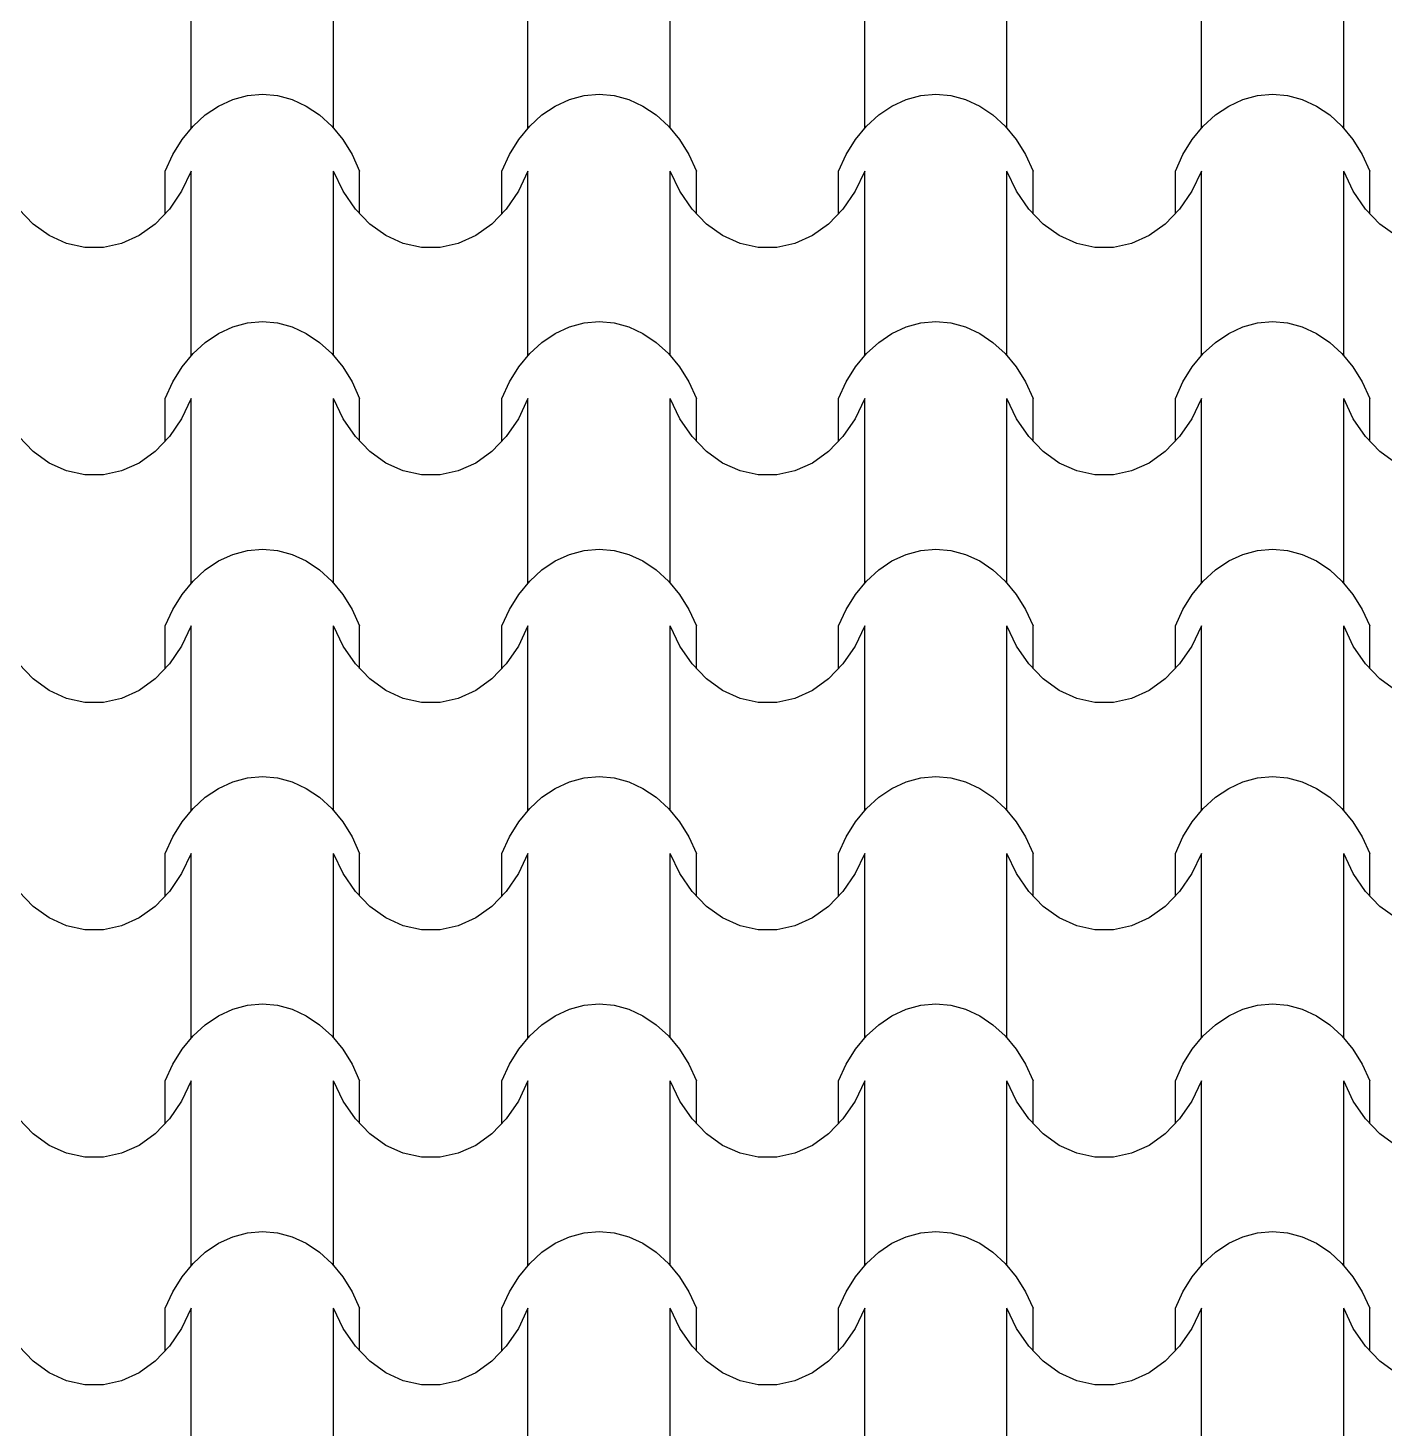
# Model space of a CAD drawing. Header units: millimetres. Extents: x 42452 to 2852333, y -419346 to 834876.
# Drawn here: x 2632267 to 2634989, y 666458 to 669267 of the extents above; entities that cross this region are included whole.
import ezdxf

# ---------------------------------------------------------------- set-up
doc = ezdxf.new("R2010")
doc.units = ezdxf.units.MM
doc.layers.add('memar', color=7, linetype='Continuous', lineweight=25)

msp = doc.modelspace()

# ---------------------------------------------------------------- linework, layer by layer
at = {"layer": 'memar', "color": 7, "linetype": 'Continuous', "lineweight": 25}
for p, q in [((2632594.30043, 669251.52941), (2632594.30043, 669436.6031)), ((2632879.82547, 669251.52941), (2632879.82547, 669436.6031)), ((2633269.85992, 669251.52941), (2633269.85992, 669436.6031)), ((2633555.38496, 669251.52941), (2633555.38496, 669436.6031)), ((2633945.41941, 669251.52941), (2633945.41941, 669436.6031)), ((2634230.94445, 669251.52941), (2634230.94445, 669436.6031)), ((2634620.97891, 669251.52941), (2634620.97891, 669436.6031)), ((2634906.50395, 669251.52941), (2634906.50395, 669436.6031)), ((2632594.30043, 669066.45572), (2632594.30043, 669251.52941)), ((2632879.82547, 669066.45572), (2632879.82547, 669251.52941)), ((2633269.85992, 669066.45572), (2633269.85992, 669251.52941)), ((2633555.38496, 669066.45572), (2633555.38496, 669251.52941)), ((2633945.41941, 669066.45572), (2633945.41941, 669251.52941)), ((2634230.94445, 669066.45572), (2634230.94445, 669251.52941)), ((2634620.97891, 669066.45572), (2634620.97891, 669251.52941)), ((2634906.50395, 669066.45572), (2634906.50395, 669251.52941)), ((2632649.07174, 669110.85079), (2632677.44781, 669123.9451)), ((2632677.44781, 669123.9451), (2632706.96686, 669131.90348)), ((2632706.96686, 669131.90348), (2632737.06295, 669134.57334)), ((2632737.06295, 669134.57334), (2632767.15903, 669131.90348)), ((2632767.15903, 669131.90348), (2632796.67809, 669123.9451)), ((2632796.67809, 669123.9451), (2632825.05415, 669110.85079)), ((2633324.63123, 669110.85079), (2633353.0073, 669123.9451)), ((2633353.0073, 669123.9451), (2633382.52636, 669131.90348)), ((2633382.52636, 669131.90348), (2633412.62244, 669134.57334)), ((2633412.62244, 669134.57334), (2633442.71852, 669131.90348)), ((2633442.71852, 669131.90348), (2633472.23758, 669123.9451)), ((2633472.23758, 669123.9451), (2633500.61364, 669110.85079)), ((2634000.19073, 669110.85079), (2634028.56679, 669123.9451)), ((2634028.56679, 669123.9451), (2634058.08585, 669131.90348)), ((2634058.08585, 669131.90348), (2634088.18193, 669134.57334)), ((2634088.18193, 669134.57334), (2634118.27802, 669131.90348)), ((2634118.27802, 669131.90348), (2634147.79707, 669123.9451)), ((2634147.79707, 669123.9451), (2634176.17314, 669110.85079)), ((2634675.75022, 669110.85079), (2634704.12629, 669123.9451)), ((2634704.12629, 669123.9451), (2634733.64534, 669131.90348)), ((2634733.64534, 669131.90348), (2634763.74143, 669134.57334)), ((2634763.74143, 669134.57334), (2634793.83751, 669131.90348)), ((2634793.83751, 669131.90348), (2634823.35657, 669123.9451)), ((2634823.35657, 669123.9451), (2634851.73263, 669110.85079)), ((2632597.89243, 669070.35222), (2632622.38272, 669092.87159)), ((2632622.38272, 669092.87159), (2632649.07174, 669110.85079)), ((2632825.05415, 669110.85079), (2632851.74318, 669092.87159)), ((2632851.74318, 669092.87159), (2632876.23346, 669070.35222)), ((2633273.45193, 669070.35222), (2633297.94221, 669092.87159)), ((2633297.94221, 669092.87159), (2633324.63123, 669110.85079)), ((2633500.61364, 669110.85079), (2633527.30267, 669092.87159)), ((2633527.30267, 669092.87159), (2633551.79295, 669070.35222)), ((2633949.01142, 669070.35222), (2633973.5017, 669092.87159)), ((2633973.5017, 669092.87159), (2634000.19073, 669110.85079)), ((2634176.17314, 669110.85079), (2634202.86216, 669092.87159)), ((2634202.86216, 669092.87159), (2634227.35245, 669070.35222)), ((2634624.57092, 669070.35222), (2634649.0612, 669092.87159)), ((2634649.0612, 669092.87159), (2634675.75022, 669110.85079)), ((2634851.73263, 669110.85079), (2634878.42166, 669092.87159)), ((2634878.42166, 669092.87159), (2634902.91194, 669070.35222)), ((2632576.07044, 669043.72445), (2632597.89243, 669070.35222)), ((2632876.23346, 669070.35222), (2632898.05545, 669043.72445)), ((2633251.62994, 669043.72445), (2633273.45193, 669070.35222)), ((2633551.79295, 669070.35222), (2633573.61494, 669043.72445)), ((2633927.18943, 669043.72445), (2633949.01142, 669070.35222)), ((2634227.35245, 669070.35222), (2634249.17443, 669043.72445)), ((2634602.74893, 669043.72445), (2634624.57092, 669070.35222)), ((2634902.91194, 669070.35222), (2634924.73393, 669043.72445)), ((2632557.33514, 669013.49879), (2632576.07044, 669043.72445)), ((2632898.05545, 669043.72445), (2632916.79076, 669013.49879)), ((2633232.89463, 669013.49879), (2633251.62994, 669043.72445)), ((2633573.61494, 669043.72445), (2633592.35025, 669013.49879)), ((2633908.45412, 669013.49879), (2633927.18943, 669043.72445)), ((2634249.17443, 669043.72445), (2634267.90974, 669013.49879)), ((2634584.01362, 669013.49879), (2634602.74893, 669043.72445)), ((2634924.73393, 669043.72445), (2634943.46924, 669013.49879)), ((2632542.04572, 668980.25476), (2632557.33514, 669013.49879)), ((2632916.79076, 669013.49879), (2632932.08017, 668980.25476)), ((2633217.60521, 668980.25476), (2633232.89463, 669013.49879)), ((2633592.35025, 669013.49879), (2633607.63967, 668980.25476)), ((2633893.16471, 668980.25476), (2633908.45412, 669013.49879)), ((2634267.90974, 669013.49879), (2634283.19916, 668980.25476)), ((2634568.7242, 668980.25476), (2634584.01362, 669013.49879)), ((2634943.46924, 669013.49879), (2634958.75866, 668980.25476)), ((2632542.04572, 668895.17076), (2632542.04572, 668980.25476)), ((2632594.30043, 668980.25476), (2632574.98126, 668939.74556)), ((2632594.30043, 668795.18107), (2632594.30043, 668980.25476)), ((2632879.82547, 668795.18107), (2632879.82547, 668980.25476)), ((2632899.14463, 668939.74556), (2632879.82547, 668980.25476)), ((2632932.08017, 668895.17076), (2632932.08017, 668980.25476)), ((2633217.60521, 668895.17076), (2633217.60521, 668980.25476)), ((2633269.85992, 668980.25476), (2633250.54076, 668939.74556)), ((2633269.85992, 668795.18107), (2633269.85992, 668980.25476)), ((2633555.38496, 668795.18107), (2633555.38496, 668980.25476)), ((2633574.70412, 668939.74556), (2633555.38496, 668980.25476)), ((2633607.63967, 668895.17076), (2633607.63967, 668980.25476)), ((2633893.16471, 668895.17076), (2633893.16471, 668980.25476)), ((2633945.41941, 668980.25476), (2633926.10025, 668939.74556)), ((2633945.41941, 668795.18107), (2633945.41941, 668980.25476)), ((2634230.94445, 668795.18107), (2634230.94445, 668980.25476)), ((2634250.26362, 668939.74556), (2634230.94445, 668980.25476)), ((2634283.19916, 668895.17076), (2634283.19916, 668980.25476)), ((2634568.7242, 668895.17076), (2634568.7242, 668980.25476)), ((2634620.97891, 668980.25476), (2634601.65974, 668939.74556)), ((2634620.97891, 668795.18107), (2634620.97891, 668980.25476)), ((2634906.50395, 668795.18107), (2634906.50395, 668980.25476)), ((2634925.82311, 668939.74556), (2634906.50395, 668980.25476)), ((2634958.75866, 668895.17076), (2634958.75866, 668980.25476)), ((2632574.98126, 668939.74556), (2632550.56353, 668904.01562)), ((2632923.56236, 668904.01562), (2632899.14463, 668939.74556)), ((2633250.54076, 668939.74556), (2633226.12302, 668904.01562)), ((2633599.12186, 668904.01562), (2633574.70412, 668939.74556)), ((2633926.10025, 668939.74556), (2633901.68252, 668904.01562)), ((2634274.68135, 668904.01562), (2634250.26362, 668939.74556)), ((2634601.65974, 668939.74556), (2634577.24201, 668904.01562)), ((2634950.24085, 668904.01562), (2634925.82311, 668939.74556)), ((2632276.8106, 668874.1018), (2632248.00287, 668904.01562)), ((2632550.56353, 668904.01562), (2632521.7558, 668874.1018)), ((2632952.37009, 668874.1018), (2632923.56236, 668904.01562)), ((2633226.12302, 668904.01562), (2633197.31529, 668874.1018)), ((2633627.92959, 668874.1018), (2633599.12186, 668904.01562)), ((2633901.68252, 668904.01562), (2633872.87479, 668874.1018)), ((2634303.48908, 668874.1018), (2634274.68135, 668904.01562)), ((2634577.24201, 668904.01562), (2634548.43428, 668874.1018)), ((2634979.04857, 668874.1018), (2634950.24085, 668904.01562)), ((2632309.17235, 668850.87215), (2632276.8106, 668874.1018)), ((2632521.7558, 668874.1018), (2632489.39405, 668850.87215)), ((2632984.73185, 668850.87215), (2632952.37009, 668874.1018)), ((2633197.31529, 668874.1018), (2633164.95354, 668850.87215)), ((2633660.29134, 668850.87215), (2633627.92959, 668874.1018)), ((2633872.87479, 668874.1018), (2633840.51303, 668850.87215)), ((2634335.85083, 668850.87215), (2634303.48908, 668874.1018)), ((2634548.43428, 668874.1018), (2634516.07253, 668850.87215)), ((2635011.41033, 668850.87215), (2634979.04857, 668874.1018)), ((2632344.14903, 668835.00078), (2632309.17235, 668850.87215)), ((2632380.72563, 668826.94826), (2632344.14903, 668835.00078)), ((2632454.41737, 668835.00078), (2632417.84076, 668826.94826)), ((2632489.39405, 668850.87215), (2632454.41737, 668835.00078)), ((2633019.70852, 668835.00078), (2632984.73185, 668850.87215)), ((2633056.28513, 668826.94826), (2633019.70852, 668835.00078)), ((2633129.97687, 668835.00078), (2633093.40026, 668826.94826)), ((2633164.95354, 668850.87215), (2633129.97687, 668835.00078)), ((2633695.26801, 668835.00078), (2633660.29134, 668850.87215)), ((2633731.84462, 668826.94826), (2633695.26801, 668835.00078)), ((2633805.53636, 668835.00078), (2633768.95975, 668826.94826)), ((2633840.51303, 668850.87215), (2633805.53636, 668835.00078)), ((2634370.82751, 668835.00078), (2634335.85083, 668850.87215)), ((2634407.40412, 668826.94826), (2634370.82751, 668835.00078)), ((2634481.09585, 668835.00078), (2634444.51925, 668826.94826)), ((2634516.07253, 668850.87215), (2634481.09585, 668835.00078)), ((2632399.2832, 668826.94826), (2632380.72563, 668826.94826)), ((2632417.84076, 668826.94826), (2632399.2832, 668826.94826)), ((2633074.84269, 668826.94826), (2633056.28513, 668826.94826)), ((2633093.40026, 668826.94826), (2633074.84269, 668826.94826)), ((2633750.40219, 668826.94826), (2633731.84462, 668826.94826)), ((2633768.95975, 668826.94826), (2633750.40219, 668826.94826)), ((2634425.96168, 668826.94826), (2634407.40412, 668826.94826)), ((2634444.51925, 668826.94826), (2634425.96168, 668826.94826)), ((2632594.30043, 668610.10739), (2632594.30043, 668795.18107)), ((2632879.82547, 668610.10739), (2632879.82547, 668795.18107)), ((2633269.85992, 668610.10739), (2633269.85992, 668795.18107)), ((2633555.38496, 668610.10739), (2633555.38496, 668795.18107)), ((2633945.41941, 668610.10739), (2633945.41941, 668795.18107)), ((2634230.94445, 668610.10739), (2634230.94445, 668795.18107)), ((2634620.97891, 668610.10739), (2634620.97891, 668795.18107)), ((2634906.50395, 668610.10739), (2634906.50395, 668795.18107)), ((2632649.07174, 668654.50245), (2632677.44781, 668667.59677)), ((2632677.44781, 668667.59677), (2632706.96686, 668675.55514)), ((2632706.96686, 668675.55514), (2632737.06295, 668678.225)), ((2632737.06295, 668678.225), (2632767.15903, 668675.55514)), ((2632767.15903, 668675.55514), (2632796.67809, 668667.59677)), ((2632796.67809, 668667.59677), (2632825.05415, 668654.50245)), ((2633324.63123, 668654.50245), (2633353.0073, 668667.59677)), ((2633353.0073, 668667.59677), (2633382.52636, 668675.55514)), ((2633382.52636, 668675.55514), (2633412.62244, 668678.225)), ((2633412.62244, 668678.225), (2633442.71852, 668675.55514)), ((2633442.71852, 668675.55514), (2633472.23758, 668667.59677)), ((2633472.23758, 668667.59677), (2633500.61364, 668654.50245)), ((2634000.19073, 668654.50245), (2634028.56679, 668667.59677)), ((2634028.56679, 668667.59677), (2634058.08585, 668675.55514)), ((2634058.08585, 668675.55514), (2634088.18193, 668678.225)), ((2634088.18193, 668678.225), (2634118.27802, 668675.55514)), ((2634118.27802, 668675.55514), (2634147.79707, 668667.59677)), ((2634147.79707, 668667.59677), (2634176.17314, 668654.50245)), ((2634675.75022, 668654.50245), (2634704.12629, 668667.59677)), ((2634704.12629, 668667.59677), (2634733.64534, 668675.55514)), ((2634733.64534, 668675.55514), (2634763.74143, 668678.225)), ((2634763.74143, 668678.225), (2634793.83751, 668675.55514)), ((2634793.83751, 668675.55514), (2634823.35657, 668667.59677)), ((2634823.35657, 668667.59677), (2634851.73263, 668654.50245)), ((2632622.38272, 668636.52326), (2632649.07174, 668654.50245)), ((2632825.05415, 668654.50245), (2632851.74318, 668636.52326)), ((2633297.94221, 668636.52326), (2633324.63123, 668654.50245)), ((2633500.61364, 668654.50245), (2633527.30267, 668636.52326)), ((2633973.5017, 668636.52326), (2634000.19073, 668654.50245)), ((2634176.17314, 668654.50245), (2634202.86216, 668636.52326)), ((2634649.0612, 668636.52326), (2634675.75022, 668654.50245)), ((2634851.73263, 668654.50245), (2634878.42166, 668636.52326)), ((2632576.07044, 668587.37611), (2632597.89243, 668614.00389)), ((2632597.89243, 668614.00389), (2632622.38272, 668636.52326)), ((2632851.74318, 668636.52326), (2632876.23346, 668614.00389)), ((2632876.23346, 668614.00389), (2632898.05545, 668587.37611)), ((2633251.62994, 668587.37611), (2633273.45193, 668614.00389)), ((2633273.45193, 668614.00389), (2633297.94221, 668636.52326)), ((2633527.30267, 668636.52326), (2633551.79295, 668614.00389)), ((2633551.79295, 668614.00389), (2633573.61494, 668587.37611)), ((2633927.18943, 668587.37611), (2633949.01142, 668614.00389)), ((2633949.01142, 668614.00389), (2633973.5017, 668636.52326)), ((2634202.86216, 668636.52326), (2634227.35245, 668614.00389)), ((2634227.35245, 668614.00389), (2634249.17443, 668587.37611)), ((2634602.74893, 668587.37611), (2634624.57092, 668614.00389)), ((2634624.57092, 668614.00389), (2634649.0612, 668636.52326)), ((2634878.42166, 668636.52326), (2634902.91194, 668614.00389)), ((2634902.91194, 668614.00389), (2634924.73393, 668587.37611)), ((2632557.33514, 668557.15045), (2632576.07044, 668587.37611)), ((2632898.05545, 668587.37611), (2632916.79076, 668557.15045)), ((2633232.89463, 668557.15045), (2633251.62994, 668587.37611)), ((2633573.61494, 668587.37611), (2633592.35025, 668557.15045)), ((2633908.45412, 668557.15045), (2633927.18943, 668587.37611)), ((2634249.17443, 668587.37611), (2634267.90974, 668557.15045)), ((2634584.01362, 668557.15045), (2634602.74893, 668587.37611)), ((2634924.73393, 668587.37611), (2634943.46924, 668557.15045)), ((2632542.04572, 668523.90642), (2632557.33514, 668557.15045)), ((2632916.79076, 668557.15045), (2632932.08017, 668523.90642)), ((2633217.60521, 668523.90642), (2633232.89463, 668557.15045)), ((2633592.35025, 668557.15045), (2633607.63967, 668523.90642)), ((2633893.16471, 668523.90642), (2633908.45412, 668557.15045)), ((2634267.90974, 668557.15045), (2634283.19916, 668523.90642)), ((2634568.7242, 668523.90642), (2634584.01362, 668557.15045)), ((2634943.46924, 668557.15045), (2634958.75866, 668523.90642)), ((2632542.04572, 668438.82243), (2632542.04572, 668523.90642)), ((2632594.30043, 668523.90642), (2632574.98126, 668483.39722)), ((2632594.30043, 668338.83274), (2632594.30043, 668523.90642)), ((2632879.82547, 668338.83274), (2632879.82547, 668523.90642)), ((2632899.14463, 668483.39722), (2632879.82547, 668523.90642)), ((2632932.08017, 668438.82243), (2632932.08017, 668523.90642)), ((2633217.60521, 668438.82243), (2633217.60521, 668523.90642)), ((2633269.85992, 668523.90642), (2633250.54076, 668483.39722)), ((2633269.85992, 668338.83274), (2633269.85992, 668523.90642)), ((2633555.38496, 668338.83274), (2633555.38496, 668523.90642)), ((2633574.70412, 668483.39722), (2633555.38496, 668523.90642)), ((2633607.63967, 668438.82243), (2633607.63967, 668523.90642)), ((2633893.16471, 668438.82243), (2633893.16471, 668523.90642)), ((2633945.41941, 668523.90642), (2633926.10025, 668483.39722)), ((2633945.41941, 668338.83274), (2633945.41941, 668523.90642)), ((2634230.94445, 668338.83274), (2634230.94445, 668523.90642)), ((2634250.26362, 668483.39722), (2634230.94445, 668523.90642)), ((2634283.19916, 668438.82243), (2634283.19916, 668523.90642)), ((2634568.7242, 668438.82243), (2634568.7242, 668523.90642)), ((2634620.97891, 668523.90642), (2634601.65974, 668483.39722)), ((2634620.97891, 668338.83274), (2634620.97891, 668523.90642)), ((2634906.50395, 668338.83274), (2634906.50395, 668523.90642)), ((2634925.82311, 668483.39722), (2634906.50395, 668523.90642)), ((2634958.75866, 668438.82243), (2634958.75866, 668523.90642)), ((2632574.98126, 668483.39722), (2632550.56353, 668447.66729)), ((2632923.56236, 668447.66729), (2632899.14463, 668483.39722)), ((2633250.54076, 668483.39722), (2633226.12302, 668447.66729)), ((2633599.12186, 668447.66729), (2633574.70412, 668483.39722)), ((2633926.10025, 668483.39722), (2633901.68252, 668447.66729)), ((2634274.68135, 668447.66729), (2634250.26362, 668483.39722)), ((2634601.65974, 668483.39722), (2634577.24201, 668447.66729)), ((2634950.24085, 668447.66729), (2634925.82311, 668483.39722)), ((2632276.8106, 668417.75346), (2632248.00287, 668447.66729)), ((2632550.56353, 668447.66729), (2632521.7558, 668417.75346)), ((2632952.37009, 668417.75346), (2632923.56236, 668447.66729)), ((2633226.12302, 668447.66729), (2633197.31529, 668417.75346)), ((2633627.92959, 668417.75346), (2633599.12186, 668447.66729)), ((2633901.68252, 668447.66729), (2633872.87479, 668417.75346)), ((2634303.48908, 668417.75346), (2634274.68135, 668447.66729)), ((2634577.24201, 668447.66729), (2634548.43428, 668417.75346)), ((2634979.04857, 668417.75346), (2634950.24085, 668447.66729)), ((2632309.17235, 668394.52381), (2632276.8106, 668417.75346)), ((2632521.7558, 668417.75346), (2632489.39405, 668394.52381)), ((2632984.73185, 668394.52381), (2632952.37009, 668417.75346)), ((2633197.31529, 668417.75346), (2633164.95354, 668394.52381)), ((2633660.29134, 668394.52381), (2633627.92959, 668417.75346)), ((2633872.87479, 668417.75346), (2633840.51303, 668394.52381)), ((2634335.85083, 668394.52381), (2634303.48908, 668417.75346)), ((2634548.43428, 668417.75346), (2634516.07253, 668394.52381)), ((2635011.41033, 668394.52381), (2634979.04857, 668417.75346)), ((2632344.14903, 668378.65244), (2632309.17235, 668394.52381)), ((2632489.39405, 668394.52381), (2632454.41737, 668378.65244)), ((2633019.70852, 668378.65244), (2632984.73185, 668394.52381)), ((2633164.95354, 668394.52381), (2633129.97687, 668378.65244)), ((2633695.26801, 668378.65244), (2633660.29134, 668394.52381)), ((2633840.51303, 668394.52381), (2633805.53636, 668378.65244)), ((2634370.82751, 668378.65244), (2634335.85083, 668394.52381)), ((2634516.07253, 668394.52381), (2634481.09585, 668378.65244)), ((2632380.72563, 668370.59992), (2632344.14903, 668378.65244)), ((2632399.2832, 668370.59992), (2632380.72563, 668370.59992)), ((2632417.84076, 668370.59992), (2632399.2832, 668370.59992)), ((2632454.41737, 668378.65244), (2632417.84076, 668370.59992)), ((2633056.28513, 668370.59992), (2633019.70852, 668378.65244)), ((2633074.84269, 668370.59992), (2633056.28513, 668370.59992)), ((2633093.40026, 668370.59992), (2633074.84269, 668370.59992)), ((2633129.97687, 668378.65244), (2633093.40026, 668370.59992)), ((2633731.84462, 668370.59992), (2633695.26801, 668378.65244)), ((2633750.40219, 668370.59992), (2633731.84462, 668370.59992)), ((2633768.95975, 668370.59992), (2633750.40219, 668370.59992)), ((2633805.53636, 668378.65244), (2633768.95975, 668370.59992)), ((2634407.40412, 668370.59992), (2634370.82751, 668378.65244)), ((2634425.96168, 668370.59992), (2634407.40412, 668370.59992)), ((2634444.51925, 668370.59992), (2634425.96168, 668370.59992)), ((2634481.09585, 668378.65244), (2634444.51925, 668370.59992)), ((2632594.30043, 668153.75905), (2632594.30043, 668338.83274)), ((2632879.82547, 668153.75905), (2632879.82547, 668338.83274)), ((2633269.85992, 668153.75905), (2633269.85992, 668338.83274)), ((2633555.38496, 668153.75905), (2633555.38496, 668338.83274)), ((2633945.41941, 668153.75905), (2633945.41941, 668338.83274)), ((2634230.94445, 668153.75905), (2634230.94445, 668338.83274)), ((2634620.97891, 668153.75905), (2634620.97891, 668338.83274)), ((2634906.50395, 668153.75905), (2634906.50395, 668338.83274)), ((2632677.44781, 668211.24843), (2632706.96686, 668219.20681)), ((2632706.96686, 668219.20681), (2632737.06295, 668221.87666)), ((2632737.06295, 668221.87666), (2632767.15903, 668219.20681)), ((2632767.15903, 668219.20681), (2632796.67809, 668211.24843)), ((2633353.0073, 668211.24843), (2633382.52636, 668219.20681)), ((2633382.52636, 668219.20681), (2633412.62244, 668221.87666)), ((2633412.62244, 668221.87666), (2633442.71852, 668219.20681)), ((2633442.71852, 668219.20681), (2633472.23758, 668211.24843)), ((2634028.56679, 668211.24843), (2634058.08585, 668219.20681)), ((2634058.08585, 668219.20681), (2634088.18193, 668221.87666)), ((2634088.18193, 668221.87666), (2634118.27802, 668219.20681)), ((2634118.27802, 668219.20681), (2634147.79707, 668211.24843)), ((2634704.12629, 668211.24843), (2634733.64534, 668219.20681)), ((2634733.64534, 668219.20681), (2634763.74143, 668221.87666)), ((2634763.74143, 668221.87666), (2634793.83751, 668219.20681)), ((2634793.83751, 668219.20681), (2634823.35657, 668211.24843)), ((2632622.38272, 668180.17492), (2632649.07174, 668198.15412)), ((2632649.07174, 668198.15412), (2632677.44781, 668211.24843)), ((2632796.67809, 668211.24843), (2632825.05415, 668198.15412)), ((2632825.05415, 668198.15412), (2632851.74318, 668180.17492)), ((2633297.94221, 668180.17492), (2633324.63123, 668198.15412)), ((2633324.63123, 668198.15412), (2633353.0073, 668211.24843)), ((2633472.23758, 668211.24843), (2633500.61364, 668198.15412)), ((2633500.61364, 668198.15412), (2633527.30267, 668180.17492)), ((2633973.5017, 668180.17492), (2634000.19073, 668198.15412)), ((2634000.19073, 668198.15412), (2634028.56679, 668211.24843)), ((2634147.79707, 668211.24843), (2634176.17314, 668198.15412)), ((2634176.17314, 668198.15412), (2634202.86216, 668180.17492)), ((2634649.0612, 668180.17492), (2634675.75022, 668198.15412)), ((2634675.75022, 668198.15412), (2634704.12629, 668211.24843)), ((2634823.35657, 668211.24843), (2634851.73263, 668198.15412)), ((2634851.73263, 668198.15412), (2634878.42166, 668180.17492)), ((2632597.89243, 668157.65555), (2632622.38272, 668180.17492)), ((2632851.74318, 668180.17492), (2632876.23346, 668157.65555)), ((2633273.45193, 668157.65555), (2633297.94221, 668180.17492)), ((2633527.30267, 668180.17492), (2633551.79295, 668157.65555)), ((2633949.01142, 668157.65555), (2633973.5017, 668180.17492)), ((2634202.86216, 668180.17492), (2634227.35245, 668157.65555)), ((2634624.57092, 668157.65555), (2634649.0612, 668180.17492)), ((2634878.42166, 668180.17492), (2634902.91194, 668157.65555)), ((2632557.33514, 668100.80211), (2632576.07044, 668131.02777)), ((2632576.07044, 668131.02777), (2632597.89243, 668157.65555)), ((2632876.23346, 668157.65555), (2632898.05545, 668131.02777)), ((2632898.05545, 668131.02777), (2632916.79076, 668100.80211)), ((2633232.89463, 668100.80211), (2633251.62994, 668131.02777)), ((2633251.62994, 668131.02777), (2633273.45193, 668157.65555)), ((2633551.79295, 668157.65555), (2633573.61494, 668131.02777)), ((2633573.61494, 668131.02777), (2633592.35025, 668100.80211)), ((2633908.45412, 668100.80211), (2633927.18943, 668131.02777)), ((2633927.18943, 668131.02777), (2633949.01142, 668157.65555)), ((2634227.35245, 668157.65555), (2634249.17443, 668131.02777)), ((2634249.17443, 668131.02777), (2634267.90974, 668100.80211)), ((2634584.01362, 668100.80211), (2634602.74893, 668131.02777)), ((2634602.74893, 668131.02777), (2634624.57092, 668157.65555)), ((2634902.91194, 668157.65555), (2634924.73393, 668131.02777)), ((2634924.73393, 668131.02777), (2634943.46924, 668100.80211)), ((2632542.04572, 668067.55809), (2632557.33514, 668100.80211)), ((2632916.79076, 668100.80211), (2632932.08017, 668067.55809)), ((2633217.60521, 668067.55809), (2633232.89463, 668100.80211)), ((2633592.35025, 668100.80211), (2633607.63967, 668067.55809)), ((2633893.16471, 668067.55809), (2633908.45412, 668100.80211)), ((2634267.90974, 668100.80211), (2634283.19916, 668067.55809)), ((2634568.7242, 668067.55809), (2634584.01362, 668100.80211)), ((2634943.46924, 668100.80211), (2634958.75866, 668067.55809)), ((2632542.04572, 667982.47409), (2632542.04572, 668067.55809)), ((2632594.30043, 668067.55809), (2632574.98126, 668027.04888)), ((2632594.30043, 667882.4844), (2632594.30043, 668067.55809)), ((2632879.82547, 667882.4844), (2632879.82547, 668067.55809)), ((2632899.14463, 668027.04888), (2632879.82547, 668067.55809)), ((2632932.08017, 667982.47409), (2632932.08017, 668067.55809)), ((2633217.60521, 667982.47409), (2633217.60521, 668067.55809)), ((2633269.85992, 668067.55809), (2633250.54076, 668027.04888)), ((2633269.85992, 667882.4844), (2633269.85992, 668067.55809)), ((2633555.38496, 667882.4844), (2633555.38496, 668067.55809)), ((2633574.70412, 668027.04888), (2633555.38496, 668067.55809)), ((2633607.63967, 667982.47409), (2633607.63967, 668067.55809)), ((2633893.16471, 667982.47409), (2633893.16471, 668067.55809)), ((2633945.41941, 668067.55809), (2633926.10025, 668027.04888)), ((2633945.41941, 667882.4844), (2633945.41941, 668067.55809)), ((2634230.94445, 667882.4844), (2634230.94445, 668067.55809)), ((2634250.26362, 668027.04888), (2634230.94445, 668067.55809)), ((2634283.19916, 667982.47409), (2634283.19916, 668067.55809)), ((2634568.7242, 667982.47409), (2634568.7242, 668067.55809)), ((2634620.97891, 668067.55809), (2634601.65974, 668027.04888)), ((2634620.97891, 667882.4844), (2634620.97891, 668067.55809)), ((2634906.50395, 667882.4844), (2634906.50395, 668067.55809)), ((2634925.82311, 668027.04888), (2634906.50395, 668067.55809)), ((2634958.75866, 667982.47409), (2634958.75866, 668067.55809)), ((2632574.98126, 668027.04888), (2632550.56353, 667991.31895)), ((2632923.56236, 667991.31895), (2632899.14463, 668027.04888)), ((2633250.54076, 668027.04888), (2633226.12302, 667991.31895)), ((2633599.12186, 667991.31895), (2633574.70412, 668027.04888)), ((2633926.10025, 668027.04888), (2633901.68252, 667991.31895)), ((2634274.68135, 667991.31895), (2634250.26362, 668027.04888)), ((2634601.65974, 668027.04888), (2634577.24201, 667991.31895)), ((2634950.24085, 667991.31895), (2634925.82311, 668027.04888)), ((2632276.8106, 667961.40512), (2632248.00287, 667991.31895)), ((2632550.56353, 667991.31895), (2632521.7558, 667961.40512)), ((2632952.37009, 667961.40512), (2632923.56236, 667991.31895)), ((2633226.12302, 667991.31895), (2633197.31529, 667961.40512)), ((2633627.92959, 667961.40512), (2633599.12186, 667991.31895)), ((2633901.68252, 667991.31895), (2633872.87479, 667961.40512)), ((2634303.48908, 667961.40512), (2634274.68135, 667991.31895)), ((2634577.24201, 667991.31895), (2634548.43428, 667961.40512)), ((2634979.04857, 667961.40512), (2634950.24085, 667991.31895)), ((2632309.17235, 667938.17548), (2632276.8106, 667961.40512)), ((2632344.14903, 667922.30411), (2632309.17235, 667938.17548)), ((2632489.39405, 667938.17548), (2632454.41737, 667922.30411)), ((2632521.7558, 667961.40512), (2632489.39405, 667938.17548)), ((2632984.73185, 667938.17548), (2632952.37009, 667961.40512)), ((2633019.70852, 667922.30411), (2632984.73185, 667938.17548)), ((2633164.95354, 667938.17548), (2633129.97687, 667922.30411)), ((2633197.31529, 667961.40512), (2633164.95354, 667938.17548)), ((2633660.29134, 667938.17548), (2633627.92959, 667961.40512)), ((2633695.26801, 667922.30411), (2633660.29134, 667938.17548)), ((2633840.51303, 667938.17548), (2633805.53636, 667922.30411)), ((2633872.87479, 667961.40512), (2633840.51303, 667938.17548)), ((2634335.85083, 667938.17548), (2634303.48908, 667961.40512)), ((2634370.82751, 667922.30411), (2634335.85083, 667938.17548)), ((2634516.07253, 667938.17548), (2634481.09585, 667922.30411)), ((2634548.43428, 667961.40512), (2634516.07253, 667938.17548)), ((2635011.41033, 667938.17548), (2634979.04857, 667961.40512)), ((2632380.72563, 667914.25158), (2632344.14903, 667922.30411)), ((2632399.2832, 667914.25158), (2632380.72563, 667914.25158)), ((2632417.84076, 667914.25158), (2632399.2832, 667914.25158)), ((2632454.41737, 667922.30411), (2632417.84076, 667914.25158)), ((2633056.28513, 667914.25158), (2633019.70852, 667922.30411)), ((2633074.84269, 667914.25158), (2633056.28513, 667914.25158)), ((2633093.40026, 667914.25158), (2633074.84269, 667914.25158)), ((2633129.97687, 667922.30411), (2633093.40026, 667914.25158)), ((2633731.84462, 667914.25158), (2633695.26801, 667922.30411)), ((2633750.40219, 667914.25158), (2633731.84462, 667914.25158)), ((2633768.95975, 667914.25158), (2633750.40219, 667914.25158)), ((2633805.53636, 667922.30411), (2633768.95975, 667914.25158)), ((2634407.40412, 667914.25158), (2634370.82751, 667922.30411)), ((2634425.96168, 667914.25158), (2634407.40412, 667914.25158)), ((2634444.51925, 667914.25158), (2634425.96168, 667914.25158)), ((2634481.09585, 667922.30411), (2634444.51925, 667914.25158)), ((2632594.30043, 667697.41071), (2632594.30043, 667882.4844)), ((2632879.82547, 667697.41071), (2632879.82547, 667882.4844)), ((2633269.85992, 667697.41071), (2633269.85992, 667882.4844)), ((2633555.38496, 667697.41071), (2633555.38496, 667882.4844)), ((2633945.41941, 667697.41071), (2633945.41941, 667882.4844)), ((2634230.94445, 667697.41071), (2634230.94445, 667882.4844)), ((2634620.97891, 667697.41071), (2634620.97891, 667882.4844)), ((2634906.50395, 667697.41071), (2634906.50395, 667882.4844)), ((2632622.38272, 667723.82658), (2632649.07174, 667741.80578)), ((2632649.07174, 667741.80578), (2632677.44781, 667754.90009)), ((2632677.44781, 667754.90009), (2632706.96686, 667762.85847)), ((2632706.96686, 667762.85847), (2632737.06295, 667765.52833)), ((2632737.06295, 667765.52833), (2632767.15903, 667762.85847)), ((2632767.15903, 667762.85847), (2632796.67809, 667754.90009)), ((2632796.67809, 667754.90009), (2632825.05415, 667741.80578)), ((2632825.05415, 667741.80578), (2632851.74318, 667723.82658)), ((2633297.94221, 667723.82658), (2633324.63123, 667741.80578)), ((2633324.63123, 667741.80578), (2633353.0073, 667754.90009)), ((2633353.0073, 667754.90009), (2633382.52636, 667762.85847)), ((2633382.52636, 667762.85847), (2633412.62244, 667765.52833)), ((2633412.62244, 667765.52833), (2633442.71852, 667762.85847)), ((2633442.71852, 667762.85847), (2633472.23758, 667754.90009)), ((2633472.23758, 667754.90009), (2633500.61364, 667741.80578)), ((2633500.61364, 667741.80578), (2633527.30267, 667723.82658)), ((2633973.5017, 667723.82658), (2634000.19073, 667741.80578)), ((2634000.19073, 667741.80578), (2634028.56679, 667754.90009)), ((2634028.56679, 667754.90009), (2634058.08585, 667762.85847)), ((2634058.08585, 667762.85847), (2634088.18193, 667765.52833)), ((2634088.18193, 667765.52833), (2634118.27802, 667762.85847)), ((2634118.27802, 667762.85847), (2634147.79707, 667754.90009)), ((2634147.79707, 667754.90009), (2634176.17314, 667741.80578)), ((2634176.17314, 667741.80578), (2634202.86216, 667723.82658)), ((2634649.0612, 667723.82658), (2634675.75022, 667741.80578)), ((2634675.75022, 667741.80578), (2634704.12629, 667754.90009)), ((2634704.12629, 667754.90009), (2634733.64534, 667762.85847)), ((2634733.64534, 667762.85847), (2634763.74143, 667765.52833)), ((2634763.74143, 667765.52833), (2634793.83751, 667762.85847)), ((2634793.83751, 667762.85847), (2634823.35657, 667754.90009)), ((2634823.35657, 667754.90009), (2634851.73263, 667741.80578)), ((2634851.73263, 667741.80578), (2634878.42166, 667723.82658)), ((2632597.89243, 667701.30721), (2632622.38272, 667723.82658)), ((2632851.74318, 667723.82658), (2632876.23346, 667701.30721)), ((2633273.45193, 667701.30721), (2633297.94221, 667723.82658)), ((2633527.30267, 667723.82658), (2633551.79295, 667701.30721)), ((2633949.01142, 667701.30721), (2633973.5017, 667723.82658)), ((2634202.86216, 667723.82658), (2634227.35245, 667701.30721)), ((2634624.57092, 667701.30721), (2634649.0612, 667723.82658)), ((2634878.42166, 667723.82658), (2634902.91194, 667701.30721)), ((2632576.07044, 667674.67944), (2632597.89243, 667701.30721)), ((2632876.23346, 667701.30721), (2632898.05545, 667674.67944)), ((2633251.62994, 667674.67944), (2633273.45193, 667701.30721)), ((2633551.79295, 667701.30721), (2633573.61494, 667674.67944)), ((2633927.18943, 667674.67944), (2633949.01142, 667701.30721)), ((2634227.35245, 667701.30721), (2634249.17443, 667674.67944)), ((2634602.74893, 667674.67944), (2634624.57092, 667701.30721)), ((2634902.91194, 667701.30721), (2634924.73393, 667674.67944)), ((2632557.33514, 667644.45378), (2632576.07044, 667674.67944)), ((2632898.05545, 667674.67944), (2632916.79076, 667644.45378)), ((2633232.89463, 667644.45378), (2633251.62994, 667674.67944)), ((2633573.61494, 667674.67944), (2633592.35025, 667644.45378)), ((2633908.45412, 667644.45378), (2633927.18943, 667674.67944)), ((2634249.17443, 667674.67944), (2634267.90974, 667644.45378)), ((2634584.01362, 667644.45378), (2634602.74893, 667674.67944)), ((2634924.73393, 667674.67944), (2634943.46924, 667644.45378)), ((2632542.04572, 667611.20975), (2632557.33514, 667644.45378)), ((2632916.79076, 667644.45378), (2632932.08017, 667611.20975)), ((2633217.60521, 667611.20975), (2633232.89463, 667644.45378)), ((2633592.35025, 667644.45378), (2633607.63967, 667611.20975)), ((2633893.16471, 667611.20975), (2633908.45412, 667644.45378)), ((2634267.90974, 667644.45378), (2634283.19916, 667611.20975)), ((2634568.7242, 667611.20975), (2634584.01362, 667644.45378)), ((2634943.46924, 667644.45378), (2634958.75866, 667611.20975)), ((2632542.04572, 667526.12575), (2632542.04572, 667611.20975)), ((2632594.30043, 667611.20975), (2632574.98126, 667570.70055)), ((2632594.30043, 667426.13606), (2632594.30043, 667611.20975)), ((2632879.82547, 667426.13606), (2632879.82547, 667611.20975)), ((2632899.14463, 667570.70055), (2632879.82547, 667611.20975)), ((2632932.08017, 667526.12575), (2632932.08017, 667611.20975)), ((2633217.60521, 667526.12575), (2633217.60521, 667611.20975)), ((2633269.85992, 667611.20975), (2633250.54076, 667570.70055)), ((2633269.85992, 667426.13606), (2633269.85992, 667611.20975)), ((2633555.38496, 667426.13606), (2633555.38496, 667611.20975)), ((2633574.70412, 667570.70055), (2633555.38496, 667611.20975)), ((2633607.63967, 667526.12575), (2633607.63967, 667611.20975)), ((2633893.16471, 667526.12575), (2633893.16471, 667611.20975)), ((2633945.41941, 667611.20975), (2633926.10025, 667570.70055)), ((2633945.41941, 667426.13606), (2633945.41941, 667611.20975)), ((2634230.94445, 667426.13606), (2634230.94445, 667611.20975)), ((2634250.26362, 667570.70055), (2634230.94445, 667611.20975)), ((2634283.19916, 667526.12575), (2634283.19916, 667611.20975)), ((2634568.7242, 667526.12575), (2634568.7242, 667611.20975)), ((2634620.97891, 667611.20975), (2634601.65974, 667570.70055)), ((2634620.97891, 667426.13606), (2634620.97891, 667611.20975)), ((2634906.50395, 667426.13606), (2634906.50395, 667611.20975)), ((2634925.82311, 667570.70055), (2634906.50395, 667611.20975)), ((2634958.75866, 667526.12575), (2634958.75866, 667611.20975)), ((2632574.98126, 667570.70055), (2632550.56353, 667534.97061)), ((2632923.56236, 667534.97061), (2632899.14463, 667570.70055)), ((2633250.54076, 667570.70055), (2633226.12302, 667534.97061)), ((2633599.12186, 667534.97061), (2633574.70412, 667570.70055)), ((2633926.10025, 667570.70055), (2633901.68252, 667534.97061)), ((2634274.68135, 667534.97061), (2634250.26362, 667570.70055)), ((2634601.65974, 667570.70055), (2634577.24201, 667534.97061)), ((2634950.24085, 667534.97061), (2634925.82311, 667570.70055)), ((2632276.8106, 667505.05679), (2632248.00287, 667534.97061)), ((2632550.56353, 667534.97061), (2632521.7558, 667505.05679)), ((2632952.37009, 667505.05679), (2632923.56236, 667534.97061)), ((2633226.12302, 667534.97061), (2633197.31529, 667505.05679)), ((2633627.92959, 667505.05679), (2633599.12186, 667534.97061)), ((2633901.68252, 667534.97061), (2633872.87479, 667505.05679)), ((2634303.48908, 667505.05679), (2634274.68135, 667534.97061)), ((2634577.24201, 667534.97061), (2634548.43428, 667505.05679)), ((2634979.04857, 667505.05679), (2634950.24085, 667534.97061)), ((2632309.17235, 667481.82714), (2632276.8106, 667505.05679)), ((2632521.7558, 667505.05679), (2632489.39405, 667481.82714)), ((2632984.73185, 667481.82714), (2632952.37009, 667505.05679)), ((2633197.31529, 667505.05679), (2633164.95354, 667481.82714)), ((2633660.29134, 667481.82714), (2633627.92959, 667505.05679)), ((2633872.87479, 667505.05679), (2633840.51303, 667481.82714)), ((2634335.85083, 667481.82714), (2634303.48908, 667505.05679)), ((2634548.43428, 667505.05679), (2634516.07253, 667481.82714)), ((2635011.41033, 667481.82714), (2634979.04857, 667505.05679)), ((2632344.14903, 667465.95577), (2632309.17235, 667481.82714)), ((2632380.72563, 667457.90325), (2632344.14903, 667465.95577)), ((2632399.2832, 667457.90325), (2632380.72563, 667457.90325)), ((2632417.84076, 667457.90325), (2632399.2832, 667457.90325)), ((2632454.41737, 667465.95577), (2632417.84076, 667457.90325)), ((2632489.39405, 667481.82714), (2632454.41737, 667465.95577)), ((2633019.70852, 667465.95577), (2632984.73185, 667481.82714)), ((2633056.28513, 667457.90325), (2633019.70852, 667465.95577)), ((2633074.84269, 667457.90325), (2633056.28513, 667457.90325)), ((2633093.40026, 667457.90325), (2633074.84269, 667457.90325)), ((2633129.97687, 667465.95577), (2633093.40026, 667457.90325)), ((2633164.95354, 667481.82714), (2633129.97687, 667465.95577)), ((2633695.26801, 667465.95577), (2633660.29134, 667481.82714)), ((2633731.84462, 667457.90325), (2633695.26801, 667465.95577)), ((2633750.40219, 667457.90325), (2633731.84462, 667457.90325)), ((2633768.95975, 667457.90325), (2633750.40219, 667457.90325)), ((2633805.53636, 667465.95577), (2633768.95975, 667457.90325)), ((2633840.51303, 667481.82714), (2633805.53636, 667465.95577)), ((2634370.82751, 667465.95577), (2634335.85083, 667481.82714)), ((2634407.40412, 667457.90325), (2634370.82751, 667465.95577)), ((2634425.96168, 667457.90325), (2634407.40412, 667457.90325)), ((2634444.51925, 667457.90325), (2634425.96168, 667457.90325)), ((2634481.09585, 667465.95577), (2634444.51925, 667457.90325)), ((2634516.07253, 667481.82714), (2634481.09585, 667465.95577)), ((2632594.30043, 667241.06238), (2632594.30043, 667426.13606)), ((2632879.82547, 667241.06238), (2632879.82547, 667426.13606)), ((2633269.85992, 667241.06238), (2633269.85992, 667426.13606)), ((2633555.38496, 667241.06238), (2633555.38496, 667426.13606)), ((2633945.41941, 667241.06238), (2633945.41941, 667426.13606)), ((2634230.94445, 667241.06238), (2634230.94445, 667426.13606)), ((2634620.97891, 667241.06238), (2634620.97891, 667426.13606)), ((2634906.50395, 667241.06238), (2634906.50395, 667426.13606)), ((2632649.07174, 667285.45744), (2632677.44781, 667298.55176)), ((2632677.44781, 667298.55176), (2632706.96686, 667306.51013)), ((2632706.96686, 667306.51013), (2632737.06295, 667309.17999)), ((2632737.06295, 667309.17999), (2632767.15903, 667306.51013)), ((2632767.15903, 667306.51013), (2632796.67809, 667298.55176)), ((2632796.67809, 667298.55176), (2632825.05415, 667285.45744)), ((2633324.63123, 667285.45744), (2633353.0073, 667298.55176)), ((2633353.0073, 667298.55176), (2633382.52636, 667306.51013)), ((2633382.52636, 667306.51013), (2633412.62244, 667309.17999)), ((2633412.62244, 667309.17999), (2633442.71852, 667306.51013)), ((2633442.71852, 667306.51013), (2633472.23758, 667298.55176)), ((2633472.23758, 667298.55176), (2633500.61364, 667285.45744)), ((2634000.19073, 667285.45744), (2634028.56679, 667298.55176)), ((2634028.56679, 667298.55176), (2634058.08585, 667306.51013)), ((2634058.08585, 667306.51013), (2634088.18193, 667309.17999)), ((2634088.18193, 667309.17999), (2634118.27802, 667306.51013)), ((2634118.27802, 667306.51013), (2634147.79707, 667298.55176)), ((2634147.79707, 667298.55176), (2634176.17314, 667285.45744)), ((2634675.75022, 667285.45744), (2634704.12629, 667298.55176)), ((2634704.12629, 667298.55176), (2634733.64534, 667306.51013)), ((2634733.64534, 667306.51013), (2634763.74143, 667309.17999)), ((2634763.74143, 667309.17999), (2634793.83751, 667306.51013)), ((2634793.83751, 667306.51013), (2634823.35657, 667298.55176)), ((2634823.35657, 667298.55176), (2634851.73263, 667285.45744)), ((2632597.89243, 667244.95888), (2632622.38272, 667267.47824)), ((2632622.38272, 667267.47824), (2632649.07174, 667285.45744)), ((2632825.05415, 667285.45744), (2632851.74318, 667267.47824)), ((2632851.74318, 667267.47824), (2632876.23346, 667244.95888)), ((2633273.45193, 667244.95888), (2633297.94221, 667267.47824)), ((2633297.94221, 667267.47824), (2633324.63123, 667285.45744)), ((2633500.61364, 667285.45744), (2633527.30267, 667267.47824)), ((2633527.30267, 667267.47824), (2633551.79295, 667244.95888)), ((2633949.01142, 667244.95888), (2633973.5017, 667267.47824)), ((2633973.5017, 667267.47824), (2634000.19073, 667285.45744)), ((2634176.17314, 667285.45744), (2634202.86216, 667267.47824)), ((2634202.86216, 667267.47824), (2634227.35245, 667244.95888)), ((2634624.57092, 667244.95888), (2634649.0612, 667267.47824)), ((2634649.0612, 667267.47824), (2634675.75022, 667285.45744)), ((2634851.73263, 667285.45744), (2634878.42166, 667267.47824)), ((2634878.42166, 667267.47824), (2634902.91194, 667244.95888)), ((2632576.07044, 667218.3311), (2632597.89243, 667244.95888)), ((2632876.23346, 667244.95888), (2632898.05545, 667218.3311)), ((2633251.62994, 667218.3311), (2633273.45193, 667244.95888)), ((2633551.79295, 667244.95888), (2633573.61494, 667218.3311)), ((2633927.18943, 667218.3311), (2633949.01142, 667244.95888)), ((2634227.35245, 667244.95888), (2634249.17443, 667218.3311)), ((2634602.74893, 667218.3311), (2634624.57092, 667244.95888)), ((2634902.91194, 667244.95888), (2634924.73393, 667218.3311)), ((2632557.33514, 667188.10544), (2632576.07044, 667218.3311)), ((2632898.05545, 667218.3311), (2632916.79076, 667188.10544)), ((2633232.89463, 667188.10544), (2633251.62994, 667218.3311)), ((2633573.61494, 667218.3311), (2633592.35025, 667188.10544)), ((2633908.45412, 667188.10544), (2633927.18943, 667218.3311)), ((2634249.17443, 667218.3311), (2634267.90974, 667188.10544)), ((2634584.01362, 667188.10544), (2634602.74893, 667218.3311)), ((2634924.73393, 667218.3311), (2634943.46924, 667188.10544)), ((2632542.04572, 667154.86141), (2632557.33514, 667188.10544)), ((2632916.79076, 667188.10544), (2632932.08017, 667154.86141)), ((2633217.60521, 667154.86141), (2633232.89463, 667188.10544)), ((2633592.35025, 667188.10544), (2633607.63967, 667154.86141)), ((2633893.16471, 667154.86141), (2633908.45412, 667188.10544)), ((2634267.90974, 667188.10544), (2634283.19916, 667154.86141)), ((2634568.7242, 667154.86141), (2634584.01362, 667188.10544)), ((2634943.46924, 667188.10544), (2634958.75866, 667154.86141)), ((2632542.04572, 667069.77742), (2632542.04572, 667154.86141)), ((2632594.30043, 667154.86141), (2632574.98126, 667114.35221)), ((2632594.30043, 666969.78772), (2632594.30043, 667154.86141)), ((2632879.82547, 666969.78772), (2632879.82547, 667154.86141)), ((2632899.14463, 667114.35221), (2632879.82547, 667154.86141)), ((2632932.08017, 667069.77742), (2632932.08017, 667154.86141)), ((2633217.60521, 667069.77742), (2633217.60521, 667154.86141)), ((2633269.85992, 667154.86141), (2633250.54076, 667114.35221)), ((2633269.85992, 666969.78772), (2633269.85992, 667154.86141)), ((2633555.38496, 666969.78772), (2633555.38496, 667154.86141)), ((2633574.70412, 667114.35221), (2633555.38496, 667154.86141)), ((2633607.63967, 667069.77742), (2633607.63967, 667154.86141)), ((2633893.16471, 667069.77742), (2633893.16471, 667154.86141)), ((2633945.41941, 667154.86141), (2633926.10025, 667114.35221)), ((2633945.41941, 666969.78772), (2633945.41941, 667154.86141)), ((2634230.94445, 666969.78772), (2634230.94445, 667154.86141)), ((2634250.26362, 667114.35221), (2634230.94445, 667154.86141)), ((2634283.19916, 667069.77742), (2634283.19916, 667154.86141)), ((2634568.7242, 667069.77742), (2634568.7242, 667154.86141)), ((2634620.97891, 667154.86141), (2634601.65974, 667114.35221)), ((2634620.97891, 666969.78772), (2634620.97891, 667154.86141)), ((2634906.50395, 666969.78772), (2634906.50395, 667154.86141)), ((2634925.82311, 667114.35221), (2634906.50395, 667154.86141)), ((2634958.75866, 667069.77742), (2634958.75866, 667154.86141)), ((2632574.98126, 667114.35221), (2632550.56353, 667078.62228)), ((2632923.56236, 667078.62228), (2632899.14463, 667114.35221)), ((2633250.54076, 667114.35221), (2633226.12302, 667078.62228)), ((2633599.12186, 667078.62228), (2633574.70412, 667114.35221)), ((2633926.10025, 667114.35221), (2633901.68252, 667078.62228)), ((2634274.68135, 667078.62228), (2634250.26362, 667114.35221)), ((2634601.65974, 667114.35221), (2634577.24201, 667078.62228)), ((2634950.24085, 667078.62228), (2634925.82311, 667114.35221)), ((2632276.8106, 667048.70845), (2632248.00287, 667078.62228)), ((2632550.56353, 667078.62228), (2632521.7558, 667048.70845)), ((2632952.37009, 667048.70845), (2632923.56236, 667078.62228)), ((2633226.12302, 667078.62228), (2633197.31529, 667048.70845)), ((2633627.92959, 667048.70845), (2633599.12186, 667078.62228)), ((2633901.68252, 667078.62228), (2633872.87479, 667048.70845)), ((2634303.48908, 667048.70845), (2634274.68135, 667078.62228)), ((2634577.24201, 667078.62228), (2634548.43428, 667048.70845)), ((2634979.04857, 667048.70845), (2634950.24085, 667078.62228)), ((2632309.17235, 667025.4788), (2632276.8106, 667048.70845)), ((2632521.7558, 667048.70845), (2632489.39405, 667025.4788)), ((2632984.73185, 667025.4788), (2632952.37009, 667048.70845)), ((2633197.31529, 667048.70845), (2633164.95354, 667025.4788)), ((2633660.29134, 667025.4788), (2633627.92959, 667048.70845)), ((2633872.87479, 667048.70845), (2633840.51303, 667025.4788)), ((2634335.85083, 667025.4788), (2634303.48908, 667048.70845)), ((2634548.43428, 667048.70845), (2634516.07253, 667025.4788)), ((2635011.41033, 667025.4788), (2634979.04857, 667048.70845)), ((2632344.14903, 667009.60743), (2632309.17235, 667025.4788)), ((2632380.72563, 667001.55491), (2632344.14903, 667009.60743)), ((2632454.41737, 667009.60743), (2632417.84076, 667001.55491)), ((2632489.39405, 667025.4788), (2632454.41737, 667009.60743)), ((2633019.70852, 667009.60743), (2632984.73185, 667025.4788)), ((2633056.28513, 667001.55491), (2633019.70852, 667009.60743)), ((2633129.97687, 667009.60743), (2633093.40026, 667001.55491)), ((2633164.95354, 667025.4788), (2633129.97687, 667009.60743)), ((2633695.26801, 667009.60743), (2633660.29134, 667025.4788)), ((2633731.84462, 667001.55491), (2633695.26801, 667009.60743)), ((2633805.53636, 667009.60743), (2633768.95975, 667001.55491)), ((2633840.51303, 667025.4788), (2633805.53636, 667009.60743)), ((2634370.82751, 667009.60743), (2634335.85083, 667025.4788)), ((2634407.40412, 667001.55491), (2634370.82751, 667009.60743)), ((2634481.09585, 667009.60743), (2634444.51925, 667001.55491)), ((2634516.07253, 667025.4788), (2634481.09585, 667009.60743)), ((2632399.2832, 667001.55491), (2632380.72563, 667001.55491)), ((2632417.84076, 667001.55491), (2632399.2832, 667001.55491)), ((2633074.84269, 667001.55491), (2633056.28513, 667001.55491)), ((2633093.40026, 667001.55491), (2633074.84269, 667001.55491)), ((2633750.40219, 667001.55491), (2633731.84462, 667001.55491)), ((2633768.95975, 667001.55491), (2633750.40219, 667001.55491)), ((2634425.96168, 667001.55491), (2634407.40412, 667001.55491)), ((2634444.51925, 667001.55491), (2634425.96168, 667001.55491)), ((2632594.30043, 666784.71404), (2632594.30043, 666969.78772)), ((2632879.82547, 666784.71404), (2632879.82547, 666969.78772)), ((2633269.85992, 666784.71404), (2633269.85992, 666969.78772)), ((2633555.38496, 666784.71404), (2633555.38496, 666969.78772)), ((2633945.41941, 666784.71404), (2633945.41941, 666969.78772)), ((2634230.94445, 666784.71404), (2634230.94445, 666969.78772)), ((2634620.97891, 666784.71404), (2634620.97891, 666969.78772)), ((2634906.50395, 666784.71404), (2634906.50395, 666969.78772)), ((2632649.07174, 666829.1091), (2632677.44781, 666842.20342)), ((2632677.44781, 666842.20342), (2632706.96686, 666850.1618)), ((2632706.96686, 666850.1618), (2632737.06295, 666852.83165)), ((2632737.06295, 666852.83165), (2632767.15903, 666850.1618)), ((2632767.15903, 666850.1618), (2632796.67809, 666842.20342)), ((2632796.67809, 666842.20342), (2632825.05415, 666829.1091)), ((2633324.63123, 666829.1091), (2633353.0073, 666842.20342)), ((2633353.0073, 666842.20342), (2633382.52636, 666850.1618)), ((2633382.52636, 666850.1618), (2633412.62244, 666852.83165)), ((2633412.62244, 666852.83165), (2633442.71852, 666850.1618)), ((2633442.71852, 666850.1618), (2633472.23758, 666842.20342)), ((2633472.23758, 666842.20342), (2633500.61364, 666829.1091)), ((2634000.19073, 666829.1091), (2634028.56679, 666842.20342)), ((2634028.56679, 666842.20342), (2634058.08585, 666850.1618)), ((2634058.08585, 666850.1618), (2634088.18193, 666852.83165)), ((2634088.18193, 666852.83165), (2634118.27802, 666850.1618)), ((2634118.27802, 666850.1618), (2634147.79707, 666842.20342)), ((2634147.79707, 666842.20342), (2634176.17314, 666829.1091)), ((2634675.75022, 666829.1091), (2634704.12629, 666842.20342)), ((2634704.12629, 666842.20342), (2634733.64534, 666850.1618)), ((2634733.64534, 666850.1618), (2634763.74143, 666852.83165)), ((2634763.74143, 666852.83165), (2634793.83751, 666850.1618)), ((2634793.83751, 666850.1618), (2634823.35657, 666842.20342)), ((2634823.35657, 666842.20342), (2634851.73263, 666829.1091)), ((2632597.89243, 666788.61054), (2632622.38272, 666811.12991)), ((2632622.38272, 666811.12991), (2632649.07174, 666829.1091)), ((2632825.05415, 666829.1091), (2632851.74318, 666811.12991)), ((2632851.74318, 666811.12991), (2632876.23346, 666788.61054)), ((2633273.45193, 666788.61054), (2633297.94221, 666811.12991)), ((2633297.94221, 666811.12991), (2633324.63123, 666829.1091)), ((2633500.61364, 666829.1091), (2633527.30267, 666811.12991)), ((2633527.30267, 666811.12991), (2633551.79295, 666788.61054)), ((2633949.01142, 666788.61054), (2633973.5017, 666811.12991)), ((2633973.5017, 666811.12991), (2634000.19073, 666829.1091)), ((2634176.17314, 666829.1091), (2634202.86216, 666811.12991)), ((2634202.86216, 666811.12991), (2634227.35245, 666788.61054)), ((2634624.57092, 666788.61054), (2634649.0612, 666811.12991)), ((2634649.0612, 666811.12991), (2634675.75022, 666829.1091)), ((2634851.73263, 666829.1091), (2634878.42166, 666811.12991)), ((2634878.42166, 666811.12991), (2634902.91194, 666788.61054)), ((2632576.07044, 666761.98276), (2632597.89243, 666788.61054)), ((2632876.23346, 666788.61054), (2632898.05545, 666761.98276)), ((2633251.62994, 666761.98276), (2633273.45193, 666788.61054)), ((2633551.79295, 666788.61054), (2633573.61494, 666761.98276)), ((2633927.18943, 666761.98276), (2633949.01142, 666788.61054)), ((2634227.35245, 666788.61054), (2634249.17443, 666761.98276)), ((2634602.74893, 666761.98276), (2634624.57092, 666788.61054)), ((2634902.91194, 666788.61054), (2634924.73393, 666761.98276)), ((2632557.33514, 666731.7571), (2632576.07044, 666761.98276)), ((2632898.05545, 666761.98276), (2632916.79076, 666731.7571)), ((2633232.89463, 666731.7571), (2633251.62994, 666761.98276)), ((2633573.61494, 666761.98276), (2633592.35025, 666731.7571)), ((2633908.45412, 666731.7571), (2633927.18943, 666761.98276)), ((2634249.17443, 666761.98276), (2634267.90974, 666731.7571)), ((2634584.01362, 666731.7571), (2634602.74893, 666761.98276)), ((2634924.73393, 666761.98276), (2634943.46924, 666731.7571)), ((2632542.04572, 666698.51307), (2632557.33514, 666731.7571)), ((2632916.79076, 666731.7571), (2632932.08017, 666698.51307)), ((2633217.60521, 666698.51307), (2633232.89463, 666731.7571)), ((2633592.35025, 666731.7571), (2633607.63967, 666698.51307)), ((2633893.16471, 666698.51307), (2633908.45412, 666731.7571)), ((2634267.90974, 666731.7571), (2634283.19916, 666698.51307)), ((2634568.7242, 666698.51307), (2634584.01362, 666731.7571)), ((2634943.46924, 666731.7571), (2634958.75866, 666698.51307)), ((2632542.04572, 666613.42908), (2632542.04572, 666698.51307)), ((2632594.30043, 666698.51307), (2632574.98126, 666658.00387)), ((2632594.30043, 666513.43939), (2632594.30043, 666698.51307)), ((2632879.82547, 666513.43939), (2632879.82547, 666698.51307)), ((2632899.14463, 666658.00387), (2632879.82547, 666698.51307)), ((2632932.08017, 666613.42908), (2632932.08017, 666698.51307)), ((2633217.60521, 666613.42908), (2633217.60521, 666698.51307)), ((2633269.85992, 666698.51307), (2633250.54076, 666658.00387)), ((2633269.85992, 666513.43939), (2633269.85992, 666698.51307)), ((2633555.38496, 666513.43939), (2633555.38496, 666698.51307)), ((2633574.70412, 666658.00387), (2633555.38496, 666698.51307)), ((2633607.63967, 666613.42908), (2633607.63967, 666698.51307)), ((2633893.16471, 666613.42908), (2633893.16471, 666698.51307)), ((2633945.41941, 666698.51307), (2633926.10025, 666658.00387)), ((2633945.41941, 666513.43939), (2633945.41941, 666698.51307)), ((2634230.94445, 666513.43939), (2634230.94445, 666698.51307)), ((2634250.26362, 666658.00387), (2634230.94445, 666698.51307)), ((2634283.19916, 666613.42908), (2634283.19916, 666698.51307)), ((2634568.7242, 666613.42908), (2634568.7242, 666698.51307)), ((2634620.97891, 666698.51307), (2634601.65974, 666658.00387)), ((2634620.97891, 666513.43939), (2634620.97891, 666698.51307)), ((2634906.50395, 666513.43939), (2634906.50395, 666698.51307)), ((2634925.82311, 666658.00387), (2634906.50395, 666698.51307)), ((2634958.75866, 666613.42908), (2634958.75866, 666698.51307)), ((2632574.98126, 666658.00387), (2632550.56353, 666622.27394)), ((2632923.56236, 666622.27394), (2632899.14463, 666658.00387)), ((2633250.54076, 666658.00387), (2633226.12302, 666622.27394)), ((2633599.12186, 666622.27394), (2633574.70412, 666658.00387)), ((2633926.10025, 666658.00387), (2633901.68252, 666622.27394)), ((2634274.68135, 666622.27394), (2634250.26362, 666658.00387)), ((2634601.65974, 666658.00387), (2634577.24201, 666622.27394)), ((2634950.24085, 666622.27394), (2634925.82311, 666658.00387)), ((2632276.8106, 666592.36011), (2632248.00287, 666622.27394)), ((2632550.56353, 666622.27394), (2632521.7558, 666592.36011)), ((2632952.37009, 666592.36011), (2632923.56236, 666622.27394)), ((2633226.12302, 666622.27394), (2633197.31529, 666592.36011)), ((2633627.92959, 666592.36011), (2633599.12186, 666622.27394)), ((2633901.68252, 666622.27394), (2633872.87479, 666592.36011)), ((2634303.48908, 666592.36011), (2634274.68135, 666622.27394)), ((2634577.24201, 666622.27394), (2634548.43428, 666592.36011)), ((2634979.04857, 666592.36011), (2634950.24085, 666622.27394)), ((2632309.17235, 666569.13047), (2632276.8106, 666592.36011)), ((2632521.7558, 666592.36011), (2632489.39405, 666569.13047)), ((2632984.73185, 666569.13047), (2632952.37009, 666592.36011)), ((2633197.31529, 666592.36011), (2633164.95354, 666569.13047)), ((2633660.29134, 666569.13047), (2633627.92959, 666592.36011)), ((2633872.87479, 666592.36011), (2633840.51303, 666569.13047)), ((2634335.85083, 666569.13047), (2634303.48908, 666592.36011)), ((2634548.43428, 666592.36011), (2634516.07253, 666569.13047)), ((2635011.41033, 666569.13047), (2634979.04857, 666592.36011)), ((2632344.14903, 666553.25909), (2632309.17235, 666569.13047)), ((2632489.39405, 666569.13047), (2632454.41737, 666553.25909)), ((2633019.70852, 666553.25909), (2632984.73185, 666569.13047)), ((2633164.95354, 666569.13047), (2633129.97687, 666553.25909)), ((2633695.26801, 666553.25909), (2633660.29134, 666569.13047)), ((2633840.51303, 666569.13047), (2633805.53636, 666553.25909)), ((2634370.82751, 666553.25909), (2634335.85083, 666569.13047)), ((2634516.07253, 666569.13047), (2634481.09585, 666553.25909)), ((2632380.72563, 666545.20657), (2632344.14903, 666553.25909)), ((2632399.2832, 666545.20657), (2632380.72563, 666545.20657)), ((2632417.84076, 666545.20657), (2632399.2832, 666545.20657)), ((2632454.41737, 666553.25909), (2632417.84076, 666545.20657)), ((2633056.28513, 666545.20657), (2633019.70852, 666553.25909)), ((2633074.84269, 666545.20657), (2633056.28513, 666545.20657)), ((2633093.40026, 666545.20657), (2633074.84269, 666545.20657)), ((2633129.97687, 666553.25909), (2633093.40026, 666545.20657)), ((2633731.84462, 666545.20657), (2633695.26801, 666553.25909)), ((2633750.40219, 666545.20657), (2633731.84462, 666545.20657)), ((2633768.95975, 666545.20657), (2633750.40219, 666545.20657)), ((2633805.53636, 666553.25909), (2633768.95975, 666545.20657)), ((2634407.40412, 666545.20657), (2634370.82751, 666553.25909)), ((2634425.96168, 666545.20657), (2634407.40412, 666545.20657)), ((2634444.51925, 666545.20657), (2634425.96168, 666545.20657)), ((2634481.09585, 666553.25909), (2634444.51925, 666545.20657)), ((2632594.30043, 666328.3657), (2632594.30043, 666513.43939)), ((2632879.82547, 666328.3657), (2632879.82547, 666513.43939)), ((2633269.85992, 666328.3657), (2633269.85992, 666513.43939)), ((2633555.38496, 666328.3657), (2633555.38496, 666513.43939)), ((2633945.41941, 666328.3657), (2633945.41941, 666513.43939)), ((2634230.94445, 666328.3657), (2634230.94445, 666513.43939)), ((2634620.97891, 666328.3657), (2634620.97891, 666513.43939)), ((2634906.50395, 666328.3657), (2634906.50395, 666513.43939))]:
    msp.add_line(p, q, dxfattribs=at)

doc.saveas('drawing.dxf')
